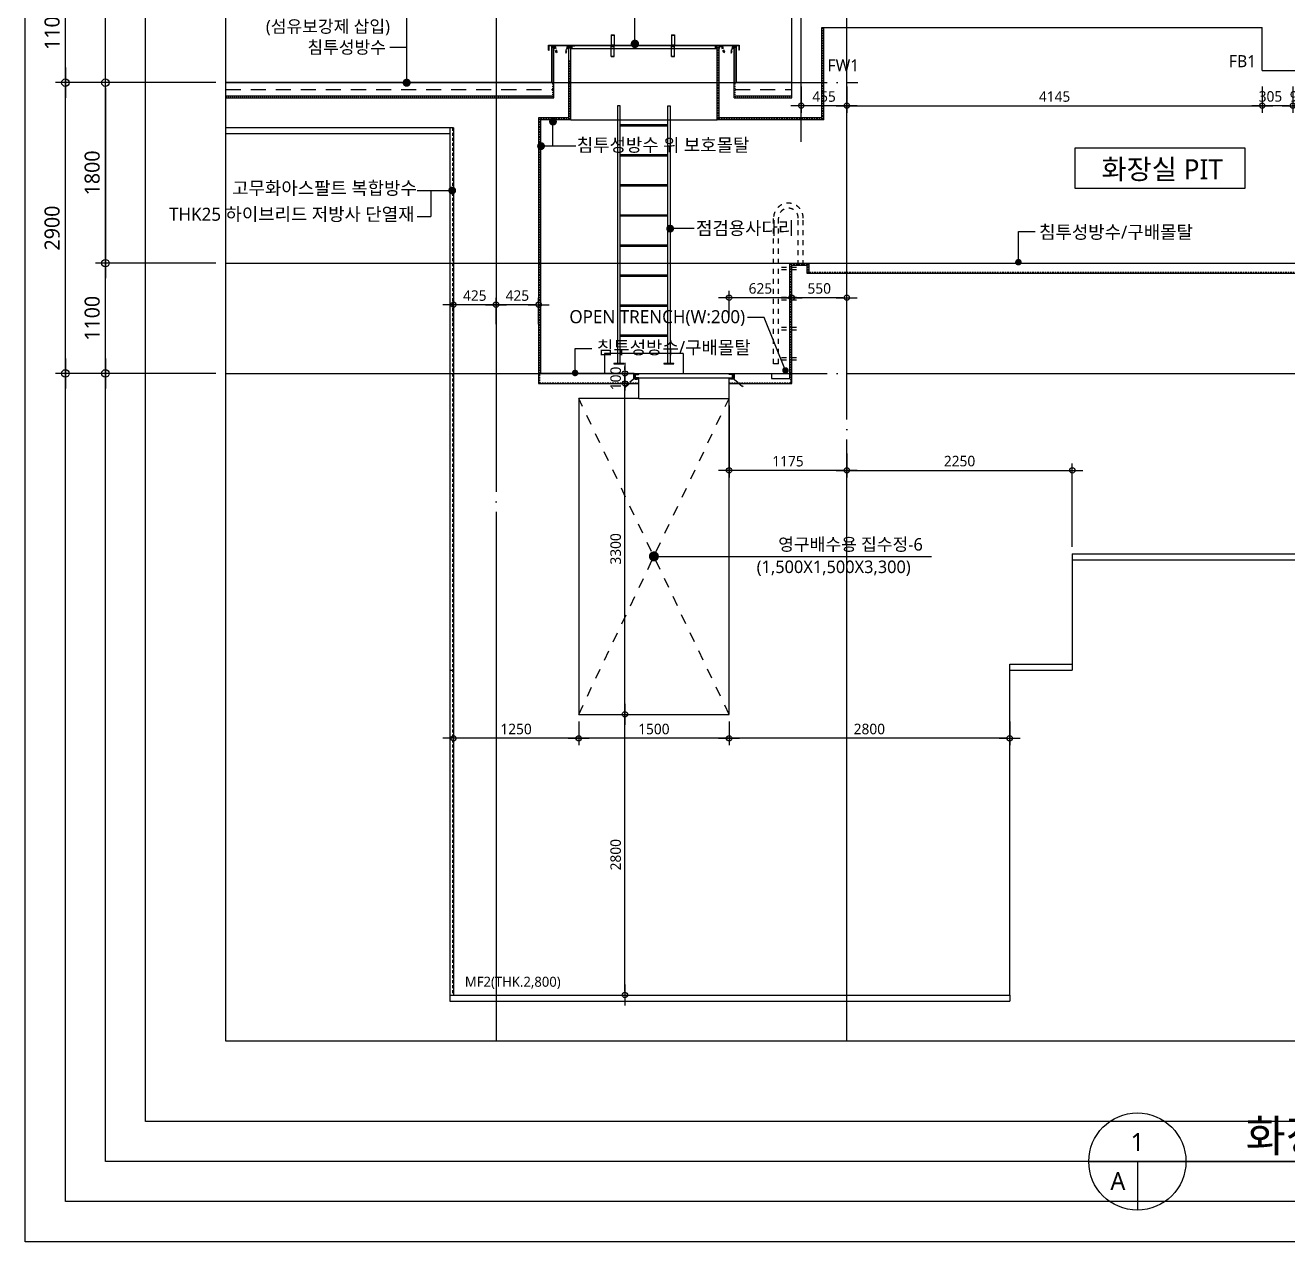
# Model space of a CAD drawing. Header units: millimetres. Extents: x 81033 to 452328, y -17390 to 42241.
# Drawn here: x 413729 to 426326, y 20171 to 32303 of the extents above; entities that cross this region are included whole.
import ezdxf
from ezdxf.enums import TextEntityAlignment as Align

# ---------------------------------------------------------------- set-up
doc = ezdxf.new("R2010")
doc.units = ezdxf.units.MM
doc.header["$LTSCALE"] = 100
doc.header["$MEASUREMENT"] = 0
doc.header["$PDSIZE"] = -10
for name, pattern in [('CEN', [62, 60, -1, 0, -1]), ('DASHED2', [0.375, 0.25, -0.125]), ('HID', [2.5, 1.5, -1]), ('HIDDEN', [2, 1, -1])]:
    doc.linetypes.add(name, pattern=pattern)
doc.layers.get('0').update_dxf_attribs({"linetype": 'CONTINUOUS'})
doc.layers.get('Defpoints').update_dxf_attribs({"color": 171, "linetype": 'CONTINUOUS'})
for name, color, linetype in [('3', 3, 'CONTINUOUS'), ('9', 252, 'CONTINUOUS'), ('CEN', 1, 'CEN'), ('CON', 2, 'CONTINUOUS'), ('ELE-6', 8, 'CONTINUOUS'), ('ELE4', 9, 'CONTINUOUS'), ('FIN', 8, 'CONTINUOUS'), ('FIN-2', 9, 'CONTINUOUS'), ('HAT-252', 252, 'CONTINUOUS'), ('HATCH', 8, 'CONTINUOUS'), ('hd', 4, 'HIDDEN'), ('HID', 8, 'HIDDEN'), ('LED', 7, 'CONTINUOUS'), ('NDIM', 7, 'CONTINUOUS'), ('SASAC 도면명', 2, 'CONTINUOUS'), ('SYM', 7, 'CONTINUOUS'), ('TEXT', 3, 'CONTINUOUS'), ('TEXT(MIN)', 7, 'CONTINUOUS'), ('TEXT(노트)', 7, 'CONTINUOUS'), ('TEXT(실명)', 3, 'CONTINUOUS'), ('wire-meshes', 1, 'CONTINUOUS'), ('방수', 8, 'HIDDEN')]:
    doc.layers.add(name, color=color, linetype=linetype)
doc.layers.add('NUMBER', color=171, linetype='CONTINUOUS', plot=False)
doc.styles.add('CGS', font='cgse', dxfattribs={"bigfont": 'cgs'})
doc.styles.add('나눔바른고딕', font='NanumBarunGothic.ttf')
doc.dimstyles.new('NDIM 1200', dxfattribs={"dimscale": 75, "dimtxt": 3, "dimasz": 1, "dimexe": 2, "dimexo": 2, "dimgap": 1, "dimtad": 1, "dimdec": 0, "dimdsep": 46, "dimtxsty": 'CGS', "dimblk": 'DOT0', "dimcen": 1, "dimdle": 8, "dimclrd": 256, "dimclre": 256, "dimclrt": 256, "dimadec": 0, "dimazin": 0, "dimtfac": 1, "dimtdec": 0, "dimtix": 1, "dimtmove": 2, "dimatfit": 3, "dimldrblk": 'DOT0', "dimfxl": 1, "dimtolj": 1, "dimtzin": 0, "dimlwd": -1, "dimlwe": -1, "dimarcsym": 0})

# ---------------------------------------------------------------- blocks, each defined once
blk = doc.blocks.new('DOT0')
blk.add_line((-3, 0), (3, 0))
at = {"color": 6}
blk.add_circle((0, 0), 0.75, dxfattribs=at)
blk = doc.blocks.new('*D1242')
at = {"layer": 'Defpoints', "color": 0, "ltscale": 0.4, "transparency": 16777216}
for p in [(421926, 31764), (426071, 31764), (426071, 31501)]:
    blk.add_point(p, dxfattribs=at)
at = {"layer": 'NDIM', "ltscale": 0.4, "transparency": 16777216}
for p, q in [((421926, 31694), (421926, 31431)), ((426071, 31694), (426071, 31431)), ((421961, 31501), (426036, 31501))]:
    blk.add_line(p, q, dxfattribs=at)
at = {"layer": 'NDIM', "ltscale": 0.4, "transparency": 16777216, "xscale": 35, "yscale": 35, "zscale": 35, "rotation": 180}
blk.add_blockref('DOT0', (421926, 31501), dxfattribs=at)
at = {"layer": 'NDIM', "ltscale": 0.4, "transparency": 16777216, "xscale": 35, "yscale": 35, "zscale": 35}
blk.add_blockref('DOT0', (426071, 31501), dxfattribs=at)
at = {"layer": 'NDIM', "ltscale": 0.4, "transparency": 16777216, "insert": (423999, 31592), "char_height": 105, "attachment_point": 5, "style": '나눔바른고딕'}
blk.add_mtext('\\A1;4145', dxfattribs=at)
blk = doc.blocks.new('*D1243')
at = {"layer": 'Defpoints', "color": 0, "ltscale": 0.4, "transparency": 16777216}
for p in [(426071, 31764), (426376, 31764), (426071, 31501)]:
    blk.add_point(p, dxfattribs=at)
at = {"layer": 'NDIM', "ltscale": 0.4, "transparency": 16777216}
for p, q in [((426071, 31694), (426071, 31431)), ((426376, 31694), (426376, 31431)), ((426341, 31501), (426106, 31501))]:
    blk.add_line(p, q, dxfattribs=at)
at = {"layer": 'NDIM', "ltscale": 0.4, "transparency": 16777216, "xscale": 35, "yscale": 35, "zscale": 35}
for p, rotation in [((426071, 31501), 180.000000049695), ((426376, 31501), 4.969504807661451e-08)]:
    blk.add_blockref('DOT0', p, dxfattribs=dict(at, rotation=rotation))
at = {"layer": 'NDIM', "ltscale": 0.4, "transparency": 16777216, "insert": (426153, 31593), "char_height": 105, "attachment_point": 5, "rotation": 0, "style": '나눔바른고딕'}
blk.add_mtext('\\A1;305', dxfattribs=at)
blk = doc.blocks.new('*D1244')
at = {"layer": 'Defpoints', "color": 0, "ltscale": 0.4, "transparency": 16777216}
for p in [(426376, 31764), (426471, 31764), (426376, 31501)]:
    blk.add_point(p, dxfattribs=at)
at = {"layer": 'NDIM', "ltscale": 0.4, "transparency": 16777216}
for p, q in [((426376, 31694), (426376, 31431)), ((426471, 31694), (426471, 31431)), ((426341, 31501), (426306, 31501)), ((426471, 31501), (426376, 31501)), ((426506, 31501), (426541, 31501))]:
    blk.add_line(p, q, dxfattribs=at)
at = {"layer": 'NDIM', "ltscale": 0.4, "transparency": 16777216, "xscale": 35, "yscale": 35, "zscale": 35}
for p, rotation in [((426376, 31501), 3.789236514183279e-08), ((426471, 31501), 180.0000000378924)]:
    blk.add_blockref('DOT0', p, dxfattribs=dict(at, rotation=rotation))
at = {"layer": 'NDIM', "ltscale": 0.4, "transparency": 16777216, "insert": (426424, 31593), "char_height": 105, "attachment_point": 5, "rotation": 0, "style": '나눔바른고딕'}
blk.add_mtext('\\A1;95', dxfattribs=at)
blk = doc.blocks.new('*D1246')
at = {"layer": 'Defpoints', "color": 0, "ltscale": 0.4, "transparency": 16777216}
for p in [(414129, 32831), (415729, 32831), (415729, 31731)]:
    blk.add_point(p, dxfattribs=at)
at = {"layer": 'NDIM', "ltscale": 0.4, "transparency": 16777216}
for p, q in [((415629, 32831), (414029, 32831)), ((414129, 31781), (414129, 32781)), ((415629, 31731), (414029, 31731))]:
    blk.add_line(p, q, dxfattribs=at)
at = {"layer": 'NDIM', "ltscale": 0.4, "transparency": 16777216, "xscale": 50, "yscale": 50, "zscale": 50}
for p, rotation in [((414129, 32831), 90), ((414129, 31731), 270)]:
    blk.add_blockref('DOT0', p, dxfattribs=dict(at, rotation=rotation))
at = {"layer": 'NDIM', "ltscale": 0.4, "transparency": 16777216, "insert": (413997, 32281), "char_height": 150, "attachment_point": 5, "rotation": 90, "style": '나눔바른고딕'}
blk.add_mtext('\\A1;1100', dxfattribs=at)
blk = doc.blocks.new('*D1247')
at = {"layer": 'Defpoints', "color": 0, "ltscale": 0.4, "transparency": 16777216}
for p in [(415729, 31731), (414529, 29931), (415729, 29931)]:
    blk.add_point(p, dxfattribs=at)
at = {"layer": 'NDIM', "ltscale": 0.4, "transparency": 16777216}
for p, q in [((415629, 31731), (414429, 31731)), ((414529, 31681), (414529, 29981)), ((415629, 29931), (414429, 29931))]:
    blk.add_line(p, q, dxfattribs=at)
at = {"layer": 'NDIM', "ltscale": 0.4, "transparency": 16777216, "xscale": 50, "yscale": 50, "zscale": 50}
for p, rotation in [((414529, 31731), 90), ((414529, 29931), 270)]:
    blk.add_blockref('DOT0', p, dxfattribs=dict(at, rotation=rotation))
at = {"layer": 'NDIM', "ltscale": 0.4, "transparency": 16777216, "insert": (414397, 30831), "char_height": 150, "attachment_point": 5, "rotation": 90, "style": '나눔바른고딕'}
blk.add_mtext('\\A1;1800', dxfattribs=at)
blk = doc.blocks.new('*D1248')
at = {"layer": 'Defpoints', "color": 0, "ltscale": 0.4, "transparency": 16777216}
for p in [(414529, 29931), (415729, 29931), (415729, 28831)]:
    blk.add_point(p, dxfattribs=at)
at = {"layer": 'NDIM', "ltscale": 0.4, "transparency": 16777216}
for p, q in [((415629, 29931), (414429, 29931)), ((414529, 28881), (414529, 29881)), ((415629, 28831), (414429, 28831))]:
    blk.add_line(p, q, dxfattribs=at)
at = {"layer": 'NDIM', "ltscale": 0.4, "transparency": 16777216, "xscale": 50, "yscale": 50, "zscale": 50}
for p, rotation in [((414529, 29931), 90), ((414529, 28831), 270)]:
    blk.add_blockref('DOT0', p, dxfattribs=dict(at, rotation=rotation))
at = {"layer": 'NDIM', "ltscale": 0.4, "transparency": 16777216, "insert": (414397, 29381), "char_height": 150, "attachment_point": 5, "rotation": 90, "style": '나눔바른고딕'}
blk.add_mtext('\\A1;1100', dxfattribs=at)
blk = doc.blocks.new('*D1259')
at = {"layer": 'Defpoints', "color": 0, "ltscale": 0.4, "transparency": 16777216}
for p in [(419449, 28831), (419449, 28731), (419712, 28831)]:
    blk.add_point(p, dxfattribs=at)
at = {"layer": 'NDIM', "ltscale": 0.4, "transparency": 16777216}
for p, q in [((419712, 28866), (419712, 28901)), ((419519, 28831), (419782, 28831)), ((419519, 28731), (419782, 28731)), ((419712, 28731), (419712, 28831)), ((419712, 28696), (419712, 28661))]:
    blk.add_line(p, q, dxfattribs=at)
at = {"layer": 'NDIM', "ltscale": 0.4, "transparency": 16777216, "xscale": 35, "yscale": 35, "zscale": 35}
for p, rotation in [((419712, 28831), 270), ((419712, 28731), 90)]:
    blk.add_blockref('DOT0', p, dxfattribs=dict(at, rotation=rotation))
at = {"layer": 'NDIM', "ltscale": 0.4, "transparency": 16777216, "insert": (419620, 28781), "char_height": 105, "attachment_point": 5, "rotation": 90, "style": '나눔바른고딕'}
blk.add_mtext('\\A1;100', dxfattribs=at)
blk = doc.blocks.new('*D1263')
at = {"layer": 'Defpoints', "color": 0, "ltscale": 0.4, "transparency": 16777216}
for p in [(421471, 31764), (421926, 31764), (421471, 31501)]:
    blk.add_point(p, dxfattribs=at)
at = {"layer": 'NDIM', "ltscale": 0.4, "transparency": 16777216}
for p, q in [((421471, 31694), (421471, 31431)), ((421926, 31694), (421926, 31431)), ((421891, 31501), (421506, 31501))]:
    blk.add_line(p, q, dxfattribs=at)
at = {"layer": 'NDIM', "ltscale": 0.4, "transparency": 16777216, "xscale": 35, "yscale": 35, "zscale": 35}
for p, rotation in [((421471, 31501), 180.000000032219), ((421926, 31501), 3.221894750993215e-08)]:
    blk.add_blockref('DOT0', p, dxfattribs=dict(at, rotation=rotation))
at = {"layer": 'NDIM', "ltscale": 0.4, "transparency": 16777216, "insert": (421699, 31592), "char_height": 105, "attachment_point": 5, "rotation": 0, "style": '나눔바른고딕'}
blk.add_mtext('\\A1;455', dxfattribs=at)
blk = doc.blocks.new('*D1268')
at = {"layer": 'Defpoints', "color": 0, "ltscale": 0.4, "transparency": 16777216}
for p in [(419449, 28731), (419712, 28731), (419449, 25431)]:
    blk.add_point(p, dxfattribs=at)
at = {"layer": 'NDIM', "ltscale": 0.4, "transparency": 16777216}
for p, q in [((419519, 28731), (419782, 28731)), ((419712, 25466), (419712, 28696)), ((419519, 25431), (419782, 25431))]:
    blk.add_line(p, q, dxfattribs=at)
at = {"layer": 'NDIM', "ltscale": 0.4, "transparency": 16777216, "xscale": 35, "yscale": 35, "zscale": 35}
for p, rotation in [((419712, 28731), 90), ((419712, 25431), 270)]:
    blk.add_blockref('DOT0', p, dxfattribs=dict(at, rotation=rotation))
at = {"layer": 'NDIM', "ltscale": 0.4, "transparency": 16777216, "insert": (419620, 27081), "char_height": 105, "attachment_point": 5, "rotation": 90, "style": '나눔바른고딕'}
blk.add_mtext('\\A1;3300', dxfattribs=at)
blk = doc.blocks.new('*D1269')
at = {"layer": 'Defpoints', "color": 0, "ltscale": 0.4, "transparency": 16777216}
for p in [(418001, 29516), (418001, 29253), (418426, 29253)]:
    blk.add_point(p, dxfattribs=at)
at = {"layer": 'NDIM', "ltscale": 0.4, "transparency": 16777216}
for p, q in [((418001, 29323), (418001, 29586)), ((418391, 29516), (418036, 29516)), ((418426, 29323), (418426, 29586))]:
    blk.add_line(p, q, dxfattribs=at)
at = {"layer": 'NDIM', "ltscale": 0.4, "transparency": 16777216, "xscale": 35, "yscale": 35, "zscale": 35}
for p, rotation in [((418001, 29516), 179.9999999677804), ((418426, 29516), 359.9999999677804)]:
    blk.add_blockref('DOT0', p, dxfattribs=dict(at, rotation=rotation))
at = {"layer": 'NDIM', "ltscale": 0.4, "transparency": 16777216, "insert": (418214, 29607), "char_height": 105, "attachment_point": 5, "rotation": 360, "style": '나눔바른고딕'}
blk.add_mtext('\\A1;425', dxfattribs=at)
blk = doc.blocks.new('*D1270')
at = {"layer": 'Defpoints', "color": 0, "ltscale": 0.4, "transparency": 16777216}
for p in [(418426, 29516), (418426, 29253), (418851, 29253)]:
    blk.add_point(p, dxfattribs=at)
at = {"layer": 'NDIM', "ltscale": 0.4, "transparency": 16777216}
for p, q in [((418426, 29323), (418426, 29586)), ((418816, 29516), (418461, 29516)), ((418851, 29323), (418851, 29586))]:
    blk.add_line(p, q, dxfattribs=at)
at = {"layer": 'NDIM', "ltscale": 0.4, "transparency": 16777216, "xscale": 35, "yscale": 35, "zscale": 35}
for p, rotation in [((418426, 29516), 179.9999999677804), ((418851, 29516), 359.9999999677804)]:
    blk.add_blockref('DOT0', p, dxfattribs=dict(at, rotation=rotation))
at = {"layer": 'NDIM', "ltscale": 0.4, "transparency": 16777216, "insert": (418639, 29607), "char_height": 105, "attachment_point": 5, "rotation": 360, "style": '나눔바른고딕'}
blk.add_mtext('\\A1;425', dxfattribs=at)
blk = doc.blocks.new('*D1271')
at = {"layer": 'Defpoints', "color": 0, "ltscale": 0.4, "transparency": 16777216}
for p in [(421376, 29586), (421376, 29323), (421926, 29323)]:
    blk.add_point(p, dxfattribs=at)
at = {"layer": 'NDIM', "ltscale": 0.4, "transparency": 16777216}
for p, q in [((421376, 29393), (421376, 29656)), ((421926, 29393), (421926, 29656)), ((421891, 29586), (421411, 29586))]:
    blk.add_line(p, q, dxfattribs=at)
at = {"layer": 'NDIM', "ltscale": 0.4, "transparency": 16777216, "xscale": 35, "yscale": 35, "zscale": 35}
for p, rotation in [((421376, 29586), 179.9999999677804), ((421926, 29586), 359.9999999677804)]:
    blk.add_blockref('DOT0', p, dxfattribs=dict(at, rotation=rotation))
at = {"layer": 'NDIM', "ltscale": 0.4, "transparency": 16777216, "insert": (421651, 29678), "char_height": 105, "attachment_point": 5, "rotation": 360, "style": '나눔바른고딕'}
blk.add_mtext('\\A1;550', dxfattribs=at)
blk = doc.blocks.new('*D1273')
at = {"layer": 'Defpoints', "color": 0, "ltscale": 0.4, "transparency": 16777216}
for p in [(421926, 28103), (424176, 27864), (424176, 27031)]:
    blk.add_point(p, dxfattribs=at)
at = {"layer": 'NDIM', "ltscale": 0.4, "transparency": 16777216}
for p, q in [((421926, 28033), (421926, 27794)), ((421961, 27864), (424141, 27864)), ((424176, 27101), (424176, 27934))]:
    blk.add_line(p, q, dxfattribs=at)
at = {"layer": 'NDIM', "ltscale": 0.4, "transparency": 16777216, "xscale": 35, "yscale": 35, "zscale": 35, "rotation": 180}
blk.add_blockref('DOT0', (421926, 27864), dxfattribs=at)
at = {"layer": 'NDIM', "ltscale": 0.4, "transparency": 16777216, "xscale": 35, "yscale": 35, "zscale": 35}
blk.add_blockref('DOT0', (424176, 27864), dxfattribs=at)
at = {"layer": 'NDIM', "ltscale": 0.4, "transparency": 16777216, "insert": (423051, 27956), "char_height": 105, "attachment_point": 5, "style": '나눔바른고딕'}
blk.add_mtext('\\A1;2250', dxfattribs=at)
blk = doc.blocks.new('*D1274')
at = {"layer": 'Defpoints', "color": 0, "ltscale": 0.4, "transparency": 16777216}
for p in [(420751, 28581), (421926, 28103), (420751, 27864)]:
    blk.add_point(p, dxfattribs=at)
at = {"layer": 'NDIM', "ltscale": 0.4, "transparency": 16777216}
for p, q in [((420751, 28511), (420751, 27794)), ((421926, 28033), (421926, 27794)), ((421891, 27864), (420786, 27864))]:
    blk.add_line(p, q, dxfattribs=at)
at = {"layer": 'NDIM', "ltscale": 0.4, "transparency": 16777216, "xscale": 35, "yscale": 35, "zscale": 35, "rotation": 180}
blk.add_blockref('DOT0', (420751, 27864), dxfattribs=at)
at = {"layer": 'NDIM', "ltscale": 0.4, "transparency": 16777216, "xscale": 35, "yscale": 35, "zscale": 35}
blk.add_blockref('DOT0', (421926, 27864), dxfattribs=at)
at = {"layer": 'NDIM', "ltscale": 0.4, "transparency": 16777216, "insert": (421339, 27955), "char_height": 105, "attachment_point": 5, "style": '나눔바른고딕'}
blk.add_mtext('\\A1;1175', dxfattribs=at)
blk = doc.blocks.new('*D1276')
at = {"layer": 'Defpoints', "color": 0, "ltscale": 0.4, "transparency": 16777216}
for p in [(414129, 31731), (415729, 31731), (415729, 28831)]:
    blk.add_point(p, dxfattribs=at)
at = {"layer": 'NDIM', "ltscale": 0.4, "transparency": 16777216}
for p, q in [((415629, 31731), (414029, 31731)), ((414129, 28881), (414129, 31681)), ((415629, 28831), (414029, 28831))]:
    blk.add_line(p, q, dxfattribs=at)
at = {"layer": 'NDIM', "ltscale": 0.4, "transparency": 16777216, "xscale": 50, "yscale": 50, "zscale": 50}
for p, rotation in [((414129, 31731), 90), ((414129, 28831), 270)]:
    blk.add_blockref('DOT0', p, dxfattribs=dict(at, rotation=rotation))
at = {"layer": 'NDIM', "ltscale": 0.4, "transparency": 16777216, "insert": (413997, 30281), "char_height": 150, "attachment_point": 5, "rotation": 90, "style": '나눔바른고딕'}
blk.add_mtext('\\A1;2900', dxfattribs=at)
blk = doc.blocks.new('*D1291')
at = {"layer": 'Defpoints', "color": 0, "ltscale": 0.4, "transparency": 16777216}
for p in [(419449, 25431), (419712, 25431), (419449, 22631)]:
    blk.add_point(p, dxfattribs=at)
at = {"layer": 'NDIM', "ltscale": 0.4, "transparency": 16777216}
for p, q in [((419519, 25431), (419782, 25431)), ((419712, 22666), (419712, 25396)), ((419519, 22631), (419782, 22631))]:
    blk.add_line(p, q, dxfattribs=at)
at = {"layer": 'NDIM', "ltscale": 0.4, "transparency": 16777216, "xscale": 35, "yscale": 35, "zscale": 35}
for p, rotation in [((419712, 25431), 90), ((419712, 22631), 270)]:
    blk.add_blockref('DOT0', p, dxfattribs=dict(at, rotation=rotation))
at = {"layer": 'NDIM', "ltscale": 0.4, "transparency": 16777216, "insert": (419620, 24031), "char_height": 105, "attachment_point": 5, "rotation": 90, "style": '나눔바른고딕'}
blk.add_mtext('\\A1;2800', dxfattribs=at)
blk = doc.blocks.new('*D1292')
at = {"layer": 'Defpoints', "color": 0, "ltscale": 0.4, "transparency": 16777216}
for p in [(418001, 25431), (419251, 25431), (418001, 25192)]:
    blk.add_point(p, dxfattribs=at)
at = {"layer": 'NDIM', "ltscale": 0.4, "transparency": 16777216}
for p, q in [((418001, 25361), (418001, 25122)), ((419251, 25361), (419251, 25122)), ((419216, 25192), (418036, 25192))]:
    blk.add_line(p, q, dxfattribs=at)
at = {"layer": 'NDIM', "ltscale": 0.4, "transparency": 16777216, "xscale": 35, "yscale": 35, "zscale": 35, "rotation": 180}
blk.add_blockref('DOT0', (418001, 25192), dxfattribs=at)
at = {"layer": 'NDIM', "ltscale": 0.4, "transparency": 16777216, "xscale": 35, "yscale": 35, "zscale": 35}
blk.add_blockref('DOT0', (419251, 25192), dxfattribs=at)
at = {"layer": 'NDIM', "ltscale": 0.4, "transparency": 16777216, "insert": (418626, 25284), "char_height": 105, "attachment_point": 5, "style": '나눔바른고딕'}
blk.add_mtext('\\A1;1250', dxfattribs=at)
blk = doc.blocks.new('*D1293')
at = {"layer": 'Defpoints', "color": 0, "ltscale": 0.4, "transparency": 16777216}
for p in [(419251, 25431), (420751, 25431), (419251, 25192)]:
    blk.add_point(p, dxfattribs=at)
at = {"layer": 'NDIM', "ltscale": 0.4, "transparency": 16777216}
for p, q in [((419251, 25361), (419251, 25122)), ((420751, 25361), (420751, 25122)), ((420716, 25192), (419286, 25192))]:
    blk.add_line(p, q, dxfattribs=at)
at = {"layer": 'NDIM', "ltscale": 0.4, "transparency": 16777216, "xscale": 35, "yscale": 35, "zscale": 35, "rotation": 180}
blk.add_blockref('DOT0', (419251, 25192), dxfattribs=at)
at = {"layer": 'NDIM', "ltscale": 0.4, "transparency": 16777216, "xscale": 35, "yscale": 35, "zscale": 35}
blk.add_blockref('DOT0', (420751, 25192), dxfattribs=at)
at = {"layer": 'NDIM', "ltscale": 0.4, "transparency": 16777216, "insert": (420001, 25284), "char_height": 105, "attachment_point": 5, "style": '나눔바른고딕'}
blk.add_mtext('\\A1;1500', dxfattribs=at)
blk = doc.blocks.new('*D1294')
at = {"layer": 'Defpoints', "color": 0, "ltscale": 0.4, "transparency": 16777216}
for p in [(420751, 25431), (423551, 25431), (420751, 25192)]:
    blk.add_point(p, dxfattribs=at)
at = {"layer": 'NDIM', "ltscale": 0.4, "transparency": 16777216}
for p, q in [((420751, 25361), (420751, 25122)), ((423551, 25361), (423551, 25122)), ((423516, 25192), (420786, 25192))]:
    blk.add_line(p, q, dxfattribs=at)
at = {"layer": 'NDIM', "ltscale": 0.4, "transparency": 16777216, "xscale": 35, "yscale": 35, "zscale": 35, "rotation": 180}
blk.add_blockref('DOT0', (420751, 25192), dxfattribs=at)
at = {"layer": 'NDIM', "ltscale": 0.4, "transparency": 16777216, "xscale": 35, "yscale": 35, "zscale": 35}
blk.add_blockref('DOT0', (423551, 25192), dxfattribs=at)
at = {"layer": 'NDIM', "ltscale": 0.4, "transparency": 16777216, "insert": (422151, 25284), "char_height": 105, "attachment_point": 5, "style": '나눔바른고딕'}
blk.add_mtext('\\A1;2800', dxfattribs=at)
blk = doc.blocks.new('*D1295')
at = {"layer": 'Defpoints', "color": 0, "ltscale": 0.4, "transparency": 16777216}
for p in [(420751, 29586), (420751, 29323), (421376, 29323)]:
    blk.add_point(p, dxfattribs=at)
at = {"layer": 'NDIM', "ltscale": 0.4, "transparency": 16777216}
for p, q in [((420751, 29393), (420751, 29656)), ((421376, 29393), (421376, 29656)), ((421341, 29586), (420786, 29586))]:
    blk.add_line(p, q, dxfattribs=at)
at = {"layer": 'NDIM', "ltscale": 0.4, "transparency": 16777216, "xscale": 35, "yscale": 35, "zscale": 35}
for p, rotation in [((420751, 29586), 179.9999999677804), ((421376, 29586), 359.9999999677804)]:
    blk.add_blockref('DOT0', p, dxfattribs=dict(at, rotation=rotation))
at = {"layer": 'NDIM', "ltscale": 0.4, "transparency": 16777216, "insert": (421064, 29678), "char_height": 105, "attachment_point": 5, "rotation": 360, "style": '나눔바른고딕'}
blk.add_mtext('\\A1;625', dxfattribs=at)

msp = doc.modelspace()

# ---------------------------------------------------------------- hatches: boundary and pattern name
at = {"layer": 'LED', "ltscale": 10000}
h = msp.add_hatch(color=256, dxfattribs=at)
h.dxf.hatch_style = 1
edge = h.paths.add_edge_path()
edge.add_arc((417534.6, 31730.2), 40.9, 180, 540, ccw=False)

# ---------------------------------------------------------------- linework, layer by layer
at = {"linetype": 'DASHED2'}
for points in [[(418988.2, 32097), (419017, 32097), (419036.1, 32030.3), (419027.4, 32027.8), (419010.2, 32088), (418988.2, 32088)], [(419164.2, 32097), (419135.3, 32097), (419116.3, 32030.3), (419124.9, 32027.8), (419142.1, 32088), (419164.2, 32088)], [(420658.2, 32097), (420687, 32097), (420706.1, 32030.3), (420697.4, 32027.8), (420680.2, 32088), (420658.2, 32088)], [(420814.2, 32097), (420785.3, 32097), (420766.3, 32030.3), (420774.9, 32027.8), (420792.1, 32088), (420814.2, 32088)]]:
    msp.add_lwpolyline(points, close=True, dxfattribs=at)
at = {"ltscale": 10000}
msp.add_lwpolyline([(425900.6, 31077.8), (424200.6, 31077.8), (424200.6, 30677.8), (425900.6, 30677.8)], close=True, dxfattribs=at)
at = {"layer": '3'}
for points in [[(419801.2, 28831), (419801.2, 28781), (419851.2, 28781), (419851.2, 28782.9, 0.4142136), (419848.1, 28786), (419810, 28786, -0.4142136), (419806.2, 28789.8), (419806.2, 28827.9, 0.344543), (419801.9, 28831)], [(419851.2, 28826.5), (419811.2, 28826.5), (419811.2, 28786.5), (419813, 28786.5, 0.4142136), (419816.2, 28789.7), (419816.2, 28817.5, -0.4142136), (419820.2, 28821.5), (419848, 28821.5, 0.4142136), (419851.2, 28824.7)], [(420801.2, 28831), (420801.2, 28781), (420751.2, 28781), (420751.2, 28782.9, -0.4142136), (420754.2, 28786), (420792.3, 28786, 0.4142136), (420796.2, 28789.8), (420796.2, 28827.9, -0.344543), (420800.4, 28831)], [(420751.2, 28826.5), (420791.2, 28826.5), (420791.2, 28786.5), (420789.4, 28786.5, -0.4142136), (420786.2, 28789.7), (420786.2, 28817.5, 0.4142136), (420782.2, 28821.5), (420754.4, 28821.5, -0.4142136), (420751.2, 28824.7)]]:
    msp.add_lwpolyline(points, format="xyb", close=True, dxfattribs=at)
at = {"layer": '9', "ltscale": 10}
for points in [[(419811.2, 28826.5), (419811.2, 28831), (420791.2, 28831), (420791.2, 28826.5)], [(419811.2, 28786.5), (420791.2, 28786.5), (420791.2, 28826.5), (419811.2, 28826.5)]]:
    msp.add_lwpolyline(points, close=True, dxfattribs=at)
at = {"layer": 'CEN'}
for p, q in [((418426.2, 39850), (418426.2, 22171)), ((421471.2, 31141.8), (421471.2, 39850)), ((421926.2, 22171), (421926.2, 39850)), ((415728.8, 31731), (422035.8, 31731)), ((415728.8, 29931), (433747.6, 29931)), ((415728.8, 28831), (433747.6, 28831))]:
    msp.add_line(p, q, dxfattribs=at)
at = {"layer": 'CON', "ltscale": 1000}
for p, q in [((421376.2, 31581), (421376.2, 32831)), ((421676.2, 32281), (426071.2, 32281)), ((421676.2, 31381), (421676.2, 32281)), ((426071.2, 31851), (426071.2, 32281)), ((426071.2, 31851), (426471.2, 31851)), ((415728.8, 31581), (419001.2, 31581)), ((420801.2, 31581), (421376.2, 31581)), ((418851.2, 31381), (418851.2, 28731)), ((419151.2, 31381), (418851.2, 31381)), ((421676.2, 31381), (420651.2, 31381)), ((418001.2, 31281), (415728.8, 31281)), ((421526.2, 29831), (429376.2, 29831)), ((418851.2, 28731), (419851.2, 28731)), ((420751.2, 28731), (421376.2, 28731)), ((424176.2, 27031), (424176.2, 25931)), ((424176.2, 27031), (432176.2, 27031)), ((423551.2, 25931), (424176.2, 25931))]:
    msp.add_line(p, q, dxfattribs=at)
at = {"layer": 'CON'}
for p, q in [((419151.2, 32101), (419001.2, 32101)), ((419001.2, 31581), (419001.2, 32101)), ((419151.2, 31381), (419151.2, 32101)), ((420651.2, 32101), (420801.2, 32101)), ((420651.2, 31381), (420651.2, 32101)), ((420801.2, 31581), (420801.2, 32101))]:
    msp.add_line(p, q, dxfattribs=at)
at = {"layer": 'CON', "ltscale": 1000}
msp.add_lwpolyline([(421376.2, 28731), (421376.2, 29911), (421526.2, 29911), (421526.2, 29831)], dxfattribs=at)
at = {"layer": 'Defpoints', "ltscale": 10000}
for points in [[(413728.8, 41850), (435747.6, 41850), (435747.6, 20171), (413728.8, 20171)], [(413728.8, 41850), (437865.9, 41850), (437865.9, 20171), (413728.8, 20171)], [(414128.8, 41450), (435347.6, 41450), (435347.6, 20571), (414128.8, 20571)], [(414528.8, 41050), (434947.6, 41050), (434947.6, 20971), (414528.8, 20971)], [(414928.8, 40650), (434547.6, 40650), (434547.6, 21371), (414928.8, 21371)], [(415728.8, 39850), (433747.6, 39850), (433747.6, 22171), (415728.8, 22171)]]:
    msp.add_lwpolyline(points, close=True, dxfattribs=at)
at = {"layer": 'ELE-6', "ltscale": 10000}
msp.add_line((419171.2, 31361), (420631.2, 31361), dxfattribs=at)
at = {"layer": 'ELE4'}
msp.add_line((420651.2, 32101), (419151.2, 32101), dxfattribs=at)
at = {"layer": 'FIN', "ltscale": 0.1}
for p, q in [((421696.2, 31361), (421696.2, 32281)), ((419171.2, 31361), (419171.2, 32101)), ((420631.2, 31361), (420631.2, 32101)), ((418871.2, 31361), (418871.2, 28831)), ((419171.2, 31361), (418871.2, 31361)), ((421696.2, 31361), (420631.2, 31361)), ((421526.2, 29931), (429156.2, 29931)), ((421176.2, 28831), (421176.2, 28781)), ((419851.2, 28581), (420751.2, 28581))]:
    msp.add_line(p, q, dxfattribs=at)
at = {"layer": 'FIN', "ltscale": 0.5}
for p, q in [((418981.2, 31731), (415728.8, 31731)), ((421376.2, 31731), (420821.2, 31731))]:
    msp.add_line(p, q, dxfattribs=at)
at = {"layer": 'FIN'}
for p, q in [((420138.7, 31311), (419663.7, 31311)), ((420138.7, 31298.5), (419663.7, 31298.5)), ((420138.7, 31011), (419663.7, 31011)), ((420138.7, 30998.5), (419663.7, 30998.5)), ((420138.7, 30711), (419663.7, 30711)), ((420138.7, 30698.5), (419663.7, 30698.5)), ((420138.7, 30411), (419663.7, 30411)), ((420138.7, 30398.5), (419663.7, 30398.5)), ((420138.7, 30111), (419663.7, 30111)), ((420138.7, 30098.5), (419663.7, 30098.5)), ((420138.7, 29811), (419663.7, 29811)), ((420138.7, 29798.5), (419663.7, 29798.5)), ((420138.7, 29511), (419663.7, 29511)), ((420138.7, 29498.5), (419663.7, 29498.5)), ((420138.7, 29211), (419663.7, 29211)), ((420138.7, 29198.5), (419663.7, 29198.5)), ((420294.7, 29031), (419507.7, 29031)), ((419507.7, 29031), (419507.7, 28831)), ((420294.7, 29031), (420294.7, 28831))]:
    msp.add_line(p, q, dxfattribs=at)
at = {"layer": 'FIN', "ltscale": 0.5}
for points in [[(418981.2, 31731), (418981.2, 32101)], [(420821.2, 32101), (420821.2, 31731)]]:
    msp.add_lwpolyline(points, dxfattribs=at)
at = {"layer": 'FIN'}
for points in [[(419638.7, 28931), (419663.7, 28931), (419663.7, 31500), (419638.7, 31500)], [(420138.7, 31500), (420163.7, 31500), (420163.7, 28931), (420138.7, 28931)], [(419601.2, 28926.5), (419701.2, 28926.5), (419701.2, 28931), (419601.2, 28931)], [(420101.2, 28926.5), (420201.2, 28926.5), (420201.2, 28931), (420101.2, 28931)]]:
    msp.add_lwpolyline(points, close=True, dxfattribs=at)
at = {"layer": 'FIN', "ltscale": 0.1}
for points in [[(421176.2, 28781), (421356.2, 28781), (421356.2, 29931), (421546.2, 29931), (421546.2, 29831)], [(419851.2, 28731), (419851.2, 28781), (419801.2, 28781), (419801.2, 28831), (418871.2, 28831)], [(420751.2, 28731), (420751.2, 28781), (420801.2, 28781), (420801.2, 28831), (421176.2, 28831)]]:
    msp.add_lwpolyline(points, dxfattribs=at)
at = {"layer": 'FIN-2', "ltscale": 0.1}
for p, q in [((415728.8, 31601), (418991.2, 31601)), ((420811.2, 31601), (421376.2, 31601))]:
    msp.add_line(p, q, dxfattribs=at)
at = {"layer": 'FIN-2', "ltscale": 0.5}
for p, q in [((417966.2, 31281), (417966.2, 22571)), ((417966.2, 31221), (415728.8, 31221)), ((424176.2, 26971), (432176.2, 26971)), ((417966.2, 25871), (418001.2, 25871)), ((423551.2, 25871), (424176.2, 25871)), ((424176.2, 25931), (424176.2, 25871)), ((417966.2, 22631), (418001.2, 22631)), ((417966.2, 22571), (423551.2, 22571)), ((423551.2, 22631), (423551.2, 22571))]:
    msp.add_line(p, q, dxfattribs=at)
at = {"layer": 'HAT-252', "linetype": 'HID', "ltscale": 0.2}
msp.add_line((417991.2, 31281), (417991.2, 22631), dxfattribs=at)
at = {"layer": 'HAT-252', "linetype": 'HID', "ltscale": 0.1}
for points in [[(421686.2, 32281), (421686.2, 31371), (420641.2, 31371), (420641.2, 32101)], [(429366.2, 32181), (429366.2, 29836), (421526.2, 29836)], [(419161.2, 31952), (419161.2, 31371), (418861.2, 31371), (418861.2, 28736), (419851.2, 28736)], [(420751.2, 28736), (421366.2, 28736), (421366.2, 29921), (421536.2, 29921), (421536.2, 29831)]]:
    msp.add_lwpolyline(points, dxfattribs=at)
at = {"layer": 'HATCH'}
for p, q in [((419576.2, 32209), (419606.2, 32209)), ((419576.2, 32205), (419606.2, 32205)), ((420176.2, 32209), (420206.2, 32209)), ((420176.2, 32205), (420206.2, 32205)), ((418951.2, 32055), (418951.2, 32105)), ((418951.2, 32055), (418955.2, 32055)), ((418955.2, 32055), (418955.2, 32101)), ((419576.2, 32109), (419606.2, 32109)), ((419576.2, 32105), (419606.2, 32105)), ((419576.2, 32091), (419606.2, 32091)), ((420176.2, 32109), (420206.2, 32109)), ((420176.2, 32105), (420206.2, 32105)), ((420176.2, 32091), (420206.2, 32091)), ((420851.2, 32055), (420847.2, 32055)), ((419576.2, 31995), (419606.2, 31995)), ((419576.2, 31991), (419606.2, 31991)), ((420176.2, 31995), (420206.2, 31995)), ((420176.2, 31991), (420206.2, 31991))]:
    msp.add_line(p, q, dxfattribs=at)
for points in [[(419576.2, 32209), (419576.2, 32105)], [(419606.2, 32209), (419606.2, 32105)], [(420176.2, 32209), (420176.2, 32105)], [(420206.2, 32209), (420206.2, 32105)], [(418951.2, 32105), (420851.2, 32105), (420851.2, 32055)], [(418955.2, 32101), (420847.2, 32101), (420847.2, 32055)], [(419171.2, 32071), (420621.2, 32071)], [(419576.2, 32101), (419576.2, 32095)], [(419606.2, 32095), (419576.2, 32095)], [(419576.2, 31991), (419576.2, 32095)], [(419606.2, 32101), (419606.2, 32095)], [(419606.2, 31991), (419606.2, 32095)], [(420176.2, 32101), (420176.2, 32095)], [(420206.2, 32095), (420176.2, 32095)], [(420176.2, 31991), (420176.2, 32095)], [(420206.2, 32101), (420206.2, 32095)], [(420206.2, 31991), (420206.2, 32095)]]:
    msp.add_lwpolyline(points, dxfattribs=at)
for points in [[(419011.2, 32101), (418981.2, 32101), (418981.2, 32071), (418982.2, 32071, 0.4142136), (418985.2, 32074), (418985.2, 32094, -0.4142136), (418988.2, 32097), (419008.2, 32097, 0.4142136), (419011.2, 32100)], [(419141.2, 32101), (419171.2, 32101), (419171.2, 32071), (419170.2, 32071, -0.4142136), (419167.2, 32074), (419167.2, 32094, 0.4142136), (419164.2, 32097), (419144.2, 32097, -0.4142136), (419141.2, 32100)], [(419211.2, 32101), (419181.2, 32101), (419181.2, 32071), (419182.2, 32071, 0.4142136), (419185.2, 32074), (419185.2, 32094, -0.4142136), (419188.2, 32097), (419208.2, 32097, 0.4142136), (419211.2, 32100)], [(420591.2, 32101), (420621.2, 32101), (420621.2, 32071), (420620.2, 32071, -0.4142136), (420617.2, 32074), (420617.2, 32094, 0.4142136), (420614.2, 32097), (420594.2, 32097, -0.4142136), (420591.2, 32100)], [(420681.2, 32101), (420651.2, 32101), (420651.2, 32071), (420652.2, 32071, 0.4142136), (420655.2, 32074), (420655.2, 32094, -0.4142136), (420658.2, 32097), (420678.2, 32097, 0.4142136), (420681.2, 32100)], [(420791.2, 32101), (420821.2, 32101), (420821.2, 32071), (420820.2, 32071, -0.4142136), (420817.2, 32074), (420817.2, 32094, 0.4142136), (420814.2, 32097), (420794.2, 32097, -0.4142136), (420791.2, 32100)]]:
    msp.add_lwpolyline(points, format="xyb", close=True, dxfattribs=at)
at = {"layer": 'hd', "linetype": 'HIDDEN', "ltscale": 0.6}
for points in [[(419838, 28781), (419809, 28781), (419712.8, 28703.7), (419717.1, 28698.3), (419811.5, 28774), (419838, 28774)], [(420764.4, 28781), (420793.3, 28781), (420889.6, 28703.7), (420885.2, 28698.3), (420790.9, 28774), (420764.4, 28774)]]:
    msp.add_lwpolyline(points, close=True, dxfattribs=at)
at = {"layer": 'HID', "ltscale": 0.5}
for p, q in [((421195.2, 28925.4), (421195.2, 30381)), ((421245.2, 28925.4), (421245.2, 30381)), ((421441.2, 29911), (421441.2, 30381)), ((421491.2, 29911), (421491.2, 30381)), ((421424.4, 29887.9), (421245.2, 29887.9)), ((421424.4, 29862.9), (421245.2, 29862.9)), ((421424.4, 29587.9), (421245.2, 29587.9)), ((421424.4, 29562.9), (421245.2, 29562.9)), ((421424.4, 29287.9), (421245.2, 29287.9)), ((421424.4, 29262.9), (421245.2, 29262.9)), ((421424.4, 28987.9), (421245.2, 28987.9)), ((421245.2, 28925.4), (421195.2, 28925.4)), ((421424.4, 28962.9), (421245.2, 28962.9))]:
    msp.add_line(p, q, dxfattribs=at)
at = {"layer": 'HID'}
for p, q in [((420751.2, 25431), (419251.2, 28581)), ((419251.2, 25431), (420751.2, 28581))]:
    msp.add_line(p, q, dxfattribs=at)
at = {"layer": 'HID', "ltscale": 0.5}
for radius in [148, 98]:
    msp.add_arc((421343.2, 30381), radius, 0, 180, dxfattribs=at)
at = {"layer": 'LED'}
for p, q in [((418994.3, 31098.4), (418994.3, 31342.4)), ((419222.2, 31098.4), (418875.3, 31098.4)), ((417638, 30656), (417988.9, 30656)), ((417776.9, 30656), (417776.9, 30395.6)), ((417638, 30395.6), (417776.9, 30395.6)), ((420401.6, 30275.1), (420163.7, 30275.1))]:
    msp.add_line(p, q, dxfattribs=at)
for points, const_width in [([(419013.8, 31342.4, -1), (418974.8, 31342.4, -1)], 39.1), ([(418875.3, 31118, -1), (418875.3, 31078.9, -1)], 39.1), ([(417988.9, 30675.5, -1), (417988.9, 30636.5, -1)], 39.1), ([(420163.7, 30294.7, -1), (420163.7, 30255.6, -1)], 39.1), ([(423638.1, 29924.1, 1), (423638.1, 29956.6, 1)], 32.6), ([(419214.9, 28819.3, 1), (419214.9, 28851.9, 1)], 32.6), ([(421313.8, 28844.6, -1), (421313.8, 28877.1, -1)], 32.6)]:
    msp.add_lwpolyline(points, format="xyb", close=True, dxfattribs=dict(at, const_width=const_width))
at = {"layer": 'SASAC 도면명', "ltscale": 10000}
for p in [(418851.2, 28731), (419851.2, 28581)]:
    msp.add_line(p, (419851.2, 28731), dxfattribs=at)
for points in [[(418001.2, 31281), (418001.2, 22631), (423551.2, 22631), (423551.2, 25931)], [(419851.2, 28581), (419251.2, 28581), (419251.2, 25431), (420751.2, 25431), (420751.2, 28731)]]:
    msp.add_lwpolyline(points, dxfattribs=at)
at = {"layer": 'SYM'}
for p, q in [((424340, 20971), (432176.2, 20971)), ((424824.9, 20971), (424824.9, 20486.1))]:
    msp.add_line(p, q, dxfattribs=at)
msp.add_circle((424824.9, 20971), 484.8, dxfattribs=at)
at = {"layer": 'TEXT(MIN)', "ltscale": 10000}
msp.add_line((417368, 32083.8), (417534.6, 32083.8), dxfattribs=at)
at = {"layer": 'wire-meshes', "linetype": 'HID'}
for p, q in [((415728.8, 31661.2), (418991.2, 31661.2)), ((420811.2, 31661.2), (421376.2, 31661.2))]:
    msp.add_line(p, q, dxfattribs=at)
at = {"layer": '방수', "ltscale": 0.1}
for p, q in [((418991.2, 31591), (418991.2, 32101)), ((420811.2, 31591), (420811.2, 32101)), ((415728.8, 31591), (418991.2, 31591)), ((420811.2, 31591), (421376.2, 31591))]:
    msp.add_line(p, q, dxfattribs=at)

# ---------------------------------------------------------------- texts
at = {"layer": 'NUMBER', "style": '나눔바른고딕'}
msp.add_text('MF2(THK.2,800)', height=100, dxfattribs=at).set_placement((418115.4, 22763.9), align=Align.MIDDLE_LEFT)
at = {"layer": 'TEXT', "style": '나눔바른고딕'}
msp.add_text('화장실 및 화장실 PIT 단면상세도', height=320, dxfattribs=at).set_placement((431782.5, 21227.9), align=Align.MIDDLE_RIGHT)
for s, p in [('1', (424824.9, 21164.9)), ('A', (424630.9, 20777))]:
    msp.add_text(s, height=180, dxfattribs=at).set_placement(p, align=Align.MIDDLE)
at = {"layer": 'TEXT(MIN)', "style": '나눔바른고딕'}
for s, p in [('(섬유보강제 삽입)', (417367.9, 32292.1)), ('침투성방수', (417327.5, 32083.8))]:
    msp.add_text(s, height=125, dxfattribs=at).set_placement(p, align=Align.MIDDLE_RIGHT)
at = {"layer": 'TEXT(노트)', "style": '나눔바른고딕'}
for s, height, p in [('FB1', 120, (425738.4, 31945.4)), ('FW1', 120, (421733.8, 31903.5)), ('고무화아스팔트 복합방수', 130.208, (415794, 30679.2)), ('THK25 하이브리드 저방사 단열재', 130.208, (415163.7, 30418.8)), ('침투성방수/구배몰탈', 130.21, (423844.9, 30240.7)), ('침투성방수/구배몰탈', 130.21, (419433, 29089.3))]:
    msp.add_text(s, height=height, dxfattribs=at).set_placement(p, align=Align.MIDDLE_LEFT)
for s, height, p in [('침투성방수 위 보호몰탈', 130.208, (420953.9, 31109)), ('점검용사다리', 130.21, (421402.1, 30279.6)), ('OPEN TRENCH(W:200)', 130.208, (420912, 29396.9))]:
    msp.add_text(s, height=height, dxfattribs=at).set_placement(p, align=Align.MIDDLE_RIGHT)
for s, p in [('영구배수용 집수정-6', (421241.6, 27063.7, 0)), ('(1,500X1,500X3,300)', (421026.6, 26839.9, 0))]:
    msp.add_text(s, height=125, dxfattribs=at).set_placement(p)
at = {"layer": 'TEXT(실명)', "style": '나눔바른고딕'}
msp.add_text('화장실 PIT', height=200, dxfattribs=at).set_placement((425072.7, 30870.1), align=Align.MIDDLE)

# ---------------------------------------------------------------- dimensions: what is measured, and where the dimension line sits
at = {"layer": 'NDIM', "ltscale": 0.4}
for base, p1, p2, angle, override, picture, middle in [((414128.8, 32831), (415728.8, 31731), (415728.8, 32831), 90, {"dimscale": 50, "dimtxsty": '나눔바른고딕'}, '*D1246', (413997.3, 32281)), ((414128.8, 31731), (415728.8, 28831), (415728.8, 31731), 90, {"dimscale": 50, "dimtxsty": '나눔바른고딕'}, '*D1276', (413997.2, 30281)), ((414528.8, 29931), (415728.8, 31731), (415728.8, 29931), 270, {"dimscale": 50, "dimtxsty": '나눔바른고딕'}, '*D1247', (414397.3, 30831)), ((414528.8, 29931), (415728.8, 28831), (415728.8, 29931), 90, {"dimscale": 50, "dimtxsty": '나눔바른고딕'}, '*D1248', (414397.3, 29381)), ((420751.2, 27864.2), (421926.2, 28103), (420751.2, 28581), 180, {"dimscale": 35, "dimtxsty": '나눔바른고딕'}, '*D1274', (421338.7, 27955)), ((418001.2, 25192.1), (419251.2, 25431), (418001.2, 25431), 180, {"dimscale": 35, "dimtxsty": '나눔바른고딕'}, '*D1292', (418626.2, 25284.1)), ((419251.2, 25192.1), (420751.2, 25431), (419251.2, 25431), 180, {"dimscale": 35, "dimtxsty": '나눔바른고딕'}, '*D1293', (420001.2, 25284.1)), ((420751.2, 25192.1), (423551.2, 25431), (420751.2, 25431), 180, {"dimscale": 35, "dimtxsty": '나눔바른고딕'}, '*D1294', (422151.2, 25284.1))]:
    dim = msp.add_linear_dim(base=base, p1=p1, p2=p2, angle=angle, dimstyle='NDIM 1200', override=override, dxfattribs=at)
    dim.commit()
    dim.dimension.update_dxf_attribs({"geometry": picture, "text_midpoint": middle})
for p1, p2, distance, picture, middle in [((421926.2, 31763.8), (421471.2, 31763.8), 263, '*D1263', (421698.7, 31591.6)), ((421926.2, 31763.8), (426071.2, 31763.8), -263, '*D1242', (423998.7, 31591.6)), ((426471.2, 31763.8), (426376.2, 31763.8), 263, '*D1244', (426423.7, 31592.7)), ((421376.2, 29323.3), (420751.2, 29323.3), -263, '*D1295', (421063.7, 29678.2)), ((421926.2, 29323.3), (421376.2, 29323.3), -263, '*D1271', (421651.2, 29678.3)), ((418426.2, 29252.6), (418001.2, 29252.6), -263, '*D1269', (418213.7, 29607.4)), ((418851.2, 29252.6), (418426.2, 29252.6), -263, '*D1270', (418638.7, 29607.4)), ((419449.2, 28731), (419449.2, 28831), -263, '*D1259', (419620.2, 28781)), ((419449.2, 25431), (419449.2, 28731), -263, '*D1268', (419620.1, 27081)), ((419449.2, 22631), (419449.2, 25431), -263, '*D1291', (419620.2, 24031))]:
    dim = msp.add_aligned_dim(p1=p1, p2=p2, distance=distance, dimstyle='NDIM 1200', override={"dimscale": 35, "dimtxsty": '나눔바른고딕'}, dxfattribs=at)
    dim.commit()
    dim.dimension.update_dxf_attribs({"geometry": picture, "text_midpoint": middle})
dim = msp.add_linear_dim(base=(426071.2, 31500.8), p1=(426376.2, 31763.8), p2=(426071.2, 31763.8), angle=180, dimstyle='NDIM 1200', override={"dimscale": 35, "dimtxsty": '나눔바른고딕'}, dxfattribs=at)
dim.commit()
dim.dimension.update_dxf_attribs({"geometry": '*D1243', "text_midpoint": (426153.3, 31592.9), "dimtype": 161})
dim = msp.add_linear_dim(base=(424176.2, 27864.2), p1=(421926.2, 28103), p2=(424176.2, 27031), dimstyle='NDIM 1200', override={"dimscale": 35, "dimtxsty": '나눔바른고딕'}, dxfattribs=at)
dim.commit()
dim.dimension.update_dxf_attribs({"geometry": '*D1273', "text_midpoint": (423051.2, 27956.2)})

# ---------------------------------------------------------------- leaders
at = {"layer": 'LED', "ltscale": 10000}
for points, override in [([(417534.6, 31736.8), (417534.6, 32708.8), (417368, 32708.8)], {"dimscale": 20, "dimasz": 1, "dimtad": 0, "dimclrd": 256, "dimldrblk": 'Dot'}), ([(423638.1, 29940.4), (423638.1, 30247.8), (423804.8, 30247.8)], {"dimscale": 20, "dimtad": 0, "dimclrd": 256, "dimldrblk": 'Dot'}), ([(421313.8, 28860.8), (421102, 29388.5), (420935.3, 29388.5)], {"dimscale": 20, "dimtad": 0, "dimclrd": 256, "dimldrblk": 'Dot'}), ([(419214.9, 28835.6), (419214.9, 29081.2), (419381.6, 29081.2)], {"dimscale": 20, "dimtad": 0, "dimclrd": 256, "dimldrblk": 'Dot'}), ([(420001.2, 27006), (420751.2, 27006), (422771.1, 27006)], {"dimscale": 20, "dimasz": 5, "dimtad": 0, "dimclrd": 256, "dimldrblk": 'Dot'})]:
    msp.add_leader(points, dimstyle='NDIM 1200', override=override, dxfattribs=at)
at = {"layer": 'NDIM', "ltscale": 10000}
msp.add_leader([(419812.1, 32117.7), (419812.1, 32695.3), (419658.1, 32695.3)], dimstyle='NDIM 1200', override={"dimscale": 120, "dimasz": 0.7, "dimgap": 1, "dimtad": 0, "dimldrblk": 'Dot'}, dxfattribs=at)

doc.saveas('drawing.dxf')
